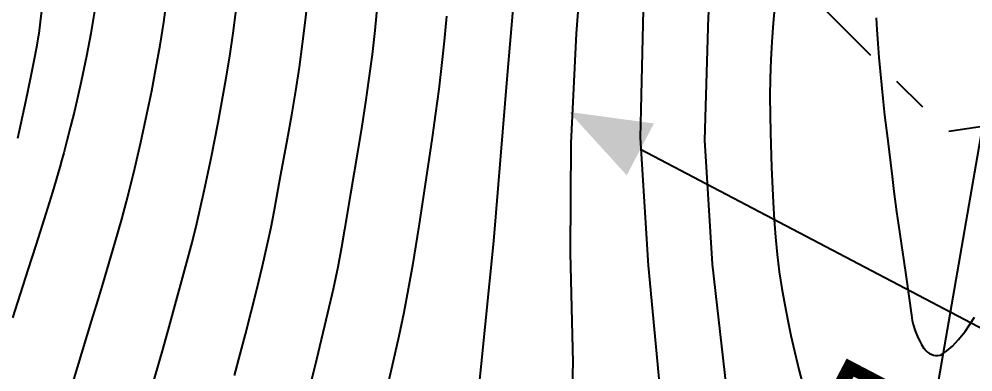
# Model space of a CAD drawing. Header units: millimetres. Extents: x 156921 to 159642, y 477538 to 479586.
# Drawn here: x 157432.93 to 157465.52, y 479221.12 to 479233.17 of the extents above; entities that cross this region are included whole.
import ezdxf
from ezdxf.enums import TextEntityAlignment as Align

# ---------------------------------------------------------------- set-up
doc = ezdxf.new("R2010")
doc.units = ezdxf.units.MM
doc.header["$MEASUREMENT"] = 0
doc.linetypes.add('A-CENTR01', pattern=[2, 1.25, -0.25, 0.25, -0.25])
doc.linetypes.add('CONT', pattern=[2, 1, 1])
for name, color, linetype, transparency in [('E0022112', 146, 'Continuous', 0.6), ('F0017111', 94, 'Continuous', 0.6), ('F0017114', 80, 'Continuous', 0.6)]:
    doc.layers.add(name, color=color, linetype=linetype, transparency=transparency)
doc.layers.add('WD_일반', color=7, linetype='Continuous')
doc.layers.add('용지경계', color=222, linetype='Continuous')
doc.styles.add('HM 6_일반문자', font='BAREUNDOTUMPRO1.TTF')
doc.styles.add('TB_TEXT', font='BAREUNDOTUMPRO1.TTF')

# ---------------------------------------------------------------- blocks, each defined once
blk = doc.blocks.new('WD-NOSE-MARK2')
at = {"color": 0}
blk.add_lwpolyline([(0, 0), (-24.5, 0)], dxfattribs=at)
at = {"color": 0, "linetype": 'Continuous', "lineweight": -3}
for points in [[(-24.5, 0), (-24.5, 1), (-27.25, 0)], [(-24.5, 0), (-24.5, -1), (-27.25, 0)]]:
    blk.add_solid(points, dxfattribs=at)
at = {"color": 0, "lineweight": -3, "style": 'HM 6_일반문자'}
blk.add_attdef('ALIGNMENT1', text='', height=4, dxfattribs=at).set_placement((-2, -8.251), align=Align.BOTTOM_RIGHT)
blk.add_attdef('ALIGNMENT2', text='', height=4, dxfattribs=at).set_placement((2, -8.251), align=Align.BOTTOM_LEFT)

msp = doc.modelspace()

# ---------------------------------------------------------------- linework, layer by layer
at = {"layer": 'E0022112', "transparency": 33554521, "flags": 128}
msp.add_lwpolyline([(157465.922, 479229.918), (157462.78, 479211.787)], dxfattribs=at)
msp.add_lwpolyline([(157465.922, 479229.918), (157462.78, 479211.787)], dxfattribs=at)
at = {"layer": 'F0017111', "transparency": 33554521, "flags": 128}
for points in [[(157447.895, 479260.16), (157449.551, 479253.448), (157449.851, 479251.738), (157450.069, 479249.997), (157450.208, 479248.249), (157450.293, 479246.49), (157450.321, 479244.965), (157450.303, 479243.323), (157450.281, 479241.572), (157450.253, 479239.75), (157450.201, 479238.687), (157450.085, 479236.933), (157449.973, 479235.68), (157449.844, 479234.066), (157449.756, 479232.978), (157449.613, 479231.256), (157449.146, 479225.592), (157448.574, 479219.938)], [(157447.895, 479260.16), (157449.551, 479253.448), (157449.851, 479251.738), (157450.069, 479249.997), (157450.208, 479248.249), (157450.293, 479246.49), (157450.321, 479244.965), (157450.303, 479243.323), (157450.281, 479241.572), (157450.253, 479239.75), (157450.201, 479238.687), (157450.085, 479236.933), (157449.973, 479235.68), (157449.844, 479234.066), (157449.756, 479232.978), (157449.613, 479231.256), (157449.146, 479225.592), (157448.574, 479219.938)], [(157456.057, 479258.611), (157456.622, 479256.62), (157457.016, 479254.588), (157457.309, 479252.592), (157457.453, 479250.946), (157457.501, 479249.737), (157457.489, 479248.411), (157457.493, 479246.29), (157457.455, 479245.115), (157457.391, 479243.991), (157457.306, 479242.578), (157457.168, 479240.712), (157457.101, 479239.516), (157456.978, 479238.06), (157456.845, 479236.775), (157456.605, 479234.638), (157456.479, 479233.264), (157456.349, 479229.034), (157456.615, 479224.809), (157457.093, 479220.602)], [(157456.057, 479258.611), (157456.622, 479256.62), (157457.016, 479254.588), (157457.309, 479252.592), (157457.453, 479250.946), (157457.501, 479249.737), (157457.489, 479248.411), (157457.493, 479246.29), (157457.455, 479245.115), (157457.391, 479243.991), (157457.306, 479242.578), (157457.168, 479240.712), (157457.101, 479239.516), (157456.978, 479238.06), (157456.845, 479236.775), (157456.605, 479234.638), (157456.479, 479233.264), (157456.349, 479229.034), (157456.615, 479224.809), (157457.093, 479220.602)], [(157454.845, 479220.41), (157454.44, 479224.761), (157454.16, 479229.122), (157454.264, 479233.489), (157454.395, 479234.985), (157454.591, 479236.828), (157454.719, 479238.269), (157454.818, 479239.594), (157454.871, 479240.719), (157454.969, 479242.558), (157455.031, 479244.029), (157455.077, 479245.065), (157455.093, 479246.356), (157455.062, 479248.357), (157454.999, 479250.335), (157454.823, 479252.308), (157454.528, 479254.208), (157454.19, 479256.038), (157453.756, 479257.847)], [(157454.845, 479220.41), (157454.44, 479224.761), (157454.16, 479229.122), (157454.264, 479233.489), (157454.395, 479234.985), (157454.591, 479236.828), (157454.719, 479238.269), (157454.818, 479239.594), (157454.871, 479240.719), (157454.969, 479242.558), (157455.031, 479244.029), (157455.077, 479245.065), (157455.093, 479246.356), (157455.062, 479248.357), (157454.999, 479250.335), (157454.823, 479252.308), (157454.528, 479254.208), (157454.19, 479256.038), (157453.756, 479257.847)], [(157451.131, 479257.226), (157451.535, 479256.01), (157451.796, 479254.971), (157452.039, 479253.828), (157452.337, 479252.023), (157452.534, 479250.166), (157452.635, 479248.303), (157452.693, 479246.423), (157452.712, 479245.222), (157452.671, 479244.068), (157452.632, 479242.538), (157452.574, 479240.726), (157452.536, 479239.672), (157452.46, 479238.478), (157452.338, 479236.881), (157452.184, 479235.333), (157452.048, 479233.715), (157451.97, 479232.679), (157451.783, 479228.938), (157451.758, 479225.193), (157451.855, 479221.449), (157451.735, 479217.541)], [(157440.293, 479220.998), (157440.487, 479221.734), (157440.663, 479222.418), (157441.051, 479223.937), (157441.252, 479224.746), (157441.412, 479225.451), (157441.54, 479226.066), (157441.644, 479226.603), (157441.845, 479227.689), (157442.101, 479229.087), (157442.246, 479229.9), (157442.383, 479230.719), (157442.509, 479231.533), (157442.62, 479232.333), (157442.719, 479233.142), (157442.806, 479233.983)], [(157434.426, 479219.615), (157434.926, 479221.273), (157435.41, 479222.859), (157435.63, 479223.584), (157435.802, 479224.16), (157436.21, 479225.552), (157436.438, 479226.345), (157436.6, 479226.945), (157436.85, 479227.94), (157437.092, 479228.975), (157437.335, 479230.091), (157437.463, 479230.724), (157437.609, 479231.483), (157437.753, 479232.289), (157437.877, 479233.066), (157437.982, 479233.848)], [(157433.713, 479233.545), (157433.657, 479233.08), (157433.602, 479232.682), (157433.574, 479232.5), (157433.526, 479232.221), (157433.437, 479231.748), (157433.314, 479231.128), (157433.162, 479230.405), (157432.874, 479229.093)], [(157437.409, 479220.385), (157437.851, 479221.928), (157438.059, 479222.659), (157438.232, 479223.289), (157438.63, 479224.744), (157438.845, 479225.545), (157439.006, 479226.198), (157439.258, 479227.313), (157439.492, 479228.426), (157439.731, 479229.641), (157439.996, 479231.101), (157440.131, 479231.911), (157440.248, 479232.699), (157440.351, 479233.495)], [(157445.172, 479233.639), (157445.087, 479232.789), (157444.992, 479231.966), (157444.887, 479231.155), (157444.77, 479230.337), (157444.644, 479229.514), (157444.511, 479228.691), (157444.261, 479227.206), (157444.055, 479225.989), (157443.949, 479225.39), (157443.818, 479224.704), (157443.66, 479223.946), (157443.472, 479223.129), (157443.093, 479221.547), (157442.735, 479220.067)], [(157445.172, 479233.639), (157445.087, 479232.789), (157444.992, 479231.966), (157444.887, 479231.155), (157444.77, 479230.337), (157444.644, 479229.514), (157444.511, 479228.691), (157444.261, 479227.206), (157444.055, 479225.989), (157443.949, 479225.39), (157443.818, 479224.704), (157443.66, 479223.946), (157443.472, 479223.129), (157443.093, 479221.547), (157442.735, 479220.067)], [(157462.213, 479233.218), (157462.237, 479232.808), (157462.27, 479232.337), (157462.309, 479231.866), (157462.444, 479230.46), (157462.507, 479229.892), (157462.601, 479229.111), (157462.761, 479227.799), (157462.825, 479227.284), (157462.917, 479226.588), (157463.011, 479225.908), (157463.083, 479225.437), (157463.153, 479224.984), (157463.241, 479224.359), (157463.422, 479223.066), (157463.448, 479222.884), (157463.458, 479222.832), (157463.48, 479222.748), (157463.55, 479222.524), (157463.648, 479222.282), (157463.705, 479222.169), (157463.768, 479222.061), (157463.85, 479221.929), (157463.875, 479221.897), (157463.917, 479221.853), (157463.972, 479221.804), (157464.036, 479221.756), (157464.175, 479221.692), (157464.245, 479221.682), (157464.315, 479221.686), (157464.404, 479221.701), (157464.433, 479221.713), (157464.484, 479221.741), (157464.553, 479221.786), (157464.635, 479221.846), (157464.822, 479222.009), (157464.922, 479222.112), (157465.027, 479222.228), (157465.134, 479222.352), (157465.256, 479222.509), (157465.411, 479222.733), (157465.572, 479222.994)], [(157462.213, 479233.218), (157462.237, 479232.808), (157462.27, 479232.337), (157462.309, 479231.866), (157462.444, 479230.46), (157462.507, 479229.892), (157462.601, 479229.111), (157462.761, 479227.799), (157462.825, 479227.284), (157462.917, 479226.588), (157463.011, 479225.908), (157463.083, 479225.437), (157463.153, 479224.984), (157463.241, 479224.359), (157463.422, 479223.066), (157463.448, 479222.884), (157463.458, 479222.832), (157463.48, 479222.748), (157463.55, 479222.524), (157463.648, 479222.282), (157463.705, 479222.169), (157463.768, 479222.061), (157463.85, 479221.929), (157463.875, 479221.897), (157463.917, 479221.853), (157463.972, 479221.804), (157464.036, 479221.756), (157464.175, 479221.692), (157464.245, 479221.682), (157464.315, 479221.686), (157464.404, 479221.701), (157464.433, 479221.713), (157464.484, 479221.741), (157464.553, 479221.786), (157464.635, 479221.846), (157464.822, 479222.009), (157464.922, 479222.112), (157465.027, 479222.228), (157465.134, 479222.352), (157465.256, 479222.509), (157465.411, 479222.733), (157465.572, 479222.994)]]:
    msp.add_lwpolyline(points, dxfattribs=at)
at = {"layer": 'F0017114', "transparency": 33554521, "flags": 128}
for points in [[(157458.751, 479233.667), (157458.694, 479233.038), (157458.648, 479232.408), (157458.614, 479231.78), (157458.593, 479231.153), (157458.586, 479230.526), (157458.592, 479229.907), (157458.605, 479229.3), (157458.645, 479228.101), (157458.7, 479226.911), (157458.736, 479226.318), (157458.78, 479225.722), (157458.837, 479225.129), (157458.908, 479224.543), (157458.993, 479223.971), (157459.091, 479223.416), (157459.197, 479222.882), (157459.304, 479222.371), (157459.426, 479221.83), (157459.577, 479221.205), (157459.743, 479220.557)], [(157435.514, 479233.446), (157435.387, 479232.686), (157435.24, 479231.907), (157435.056, 479231.044), (157434.82, 479230.035), (157434.691, 479229.509), (157434.564, 479229.015), (157434.456, 479228.604), (157434.38, 479228.328), (157434.32, 479228.12), (157434.069, 479227.263), (157433.793, 479226.358), (157433.508, 479225.455), (157433.234, 479224.607), (157432.702, 479222.973)], [(157447.541, 479233.278), (157447.458, 479232.424), (157447.368, 479231.593), (157447.27, 479230.776), (157447.162, 479229.96), (157447.045, 479229.133), (157446.795, 479227.455), (157446.589, 479226.1), (157446.372, 479224.761), (157446.23, 479223.945), (157446.076, 479223.153), (157445.904, 479222.347), (157445.71, 479221.49), (157445.338, 479219.863)]]:
    msp.add_lwpolyline(points, dxfattribs=at)
at = {"layer": '용지경계', "linetype": 'A-CENTR01', "ltscale": 5, "flags": 128}
msp.add_lwpolyline([(157258.32, 479284.676), (157271.02, 479291.162), (157271.02, 479291.162), (157292.906, 479293.94), (157324.075, 479289.288), (157324.075, 479289.288), (157340.092, 479284.119), (157353.957, 479275.643), (157367.783, 479261.794), (157381.631, 479244.836), (157397.661, 479234.392), (157397.661, 479234.392), (157406.152, 479232.84), (157417.306, 479236.735), (157426.155, 479240.143), (157445.708, 479248.622), (157445.708, 479248.622), (157452.48, 479243.412), (157458.614, 479235.357), (157464.637, 479229.335), (157471.969, 479230.416), (157484.898, 479228.663), (157486.443, 479226.996), (157487.152, 479226.23), (157487.845, 479225.482), (157488.488, 479224.778), (157489.138, 479224.037), (157489.824, 479223.254), (157490.349, 479222.652), (157490.856, 479221.981), (157491.292, 479221.405), (157491.593, 479220.907), (157491.915, 479220.301), (157492.41, 479219.142), (157493.199, 479217.664), (157494.064, 479216.243), (157494.964, 479215.039), (157495.746, 479214.047), (157496.508, 479213.139), (157497.203, 479212.324), (157497.871, 479211.539), (157497.99, 479211.398), (157498.519, 479210.769), (157499.183, 479209.974), (157499.849, 479209.175), (157500.517, 479208.371), (157501.227, 479207.517), (157502.007, 479206.612), (157502.809, 479205.73), (157503.3, 479205.211), (157503.338, 479204.997), (157504.143, 479202.033), (157505.796, 479199.862), (157506.729, 479198.836), (157507.506, 479198.009), (157508.31, 479197.182), (157509.175, 479196.334), (157510.131, 479195.46), (157511.069, 479194.685), (157511.883, 479194.034), (157512.667, 479193.408), (157513.5, 479192.749), (157514.439, 479192.035), (157515.452, 479191.324), (157516.407, 479190.704), (157517.261, 479190.162), (157518.079, 479189.644), (157518.885, 479189.132), (157519.677, 479188.624), (157520.46, 479188.117), (157521.217, 479187.619), (157521.936, 479187.133), (157522.631, 479186.645), (157523.13, 479186.281), (157523.521, 479185.942), (157524.067, 479185.42), (157524.727, 479184.762), (157525.423, 479184.069), (157526.112, 479183.376), (157526.812, 479182.67), (157527.524, 479181.952), (157528.27, 479181.204), (157529.016, 479180.476), (157529.842, 479179.67), (157530.952, 479178.682), (157532.446, 479177.593), (157533.936, 479176.823), (157535.117, 479176.283), (157536.338, 479175.787), (157537.494, 479175.386), (157538.443, 479175.071), (157538.991, 479174.881), (157539.423, 479174.601), (157540.047, 479174.169), (157541.16, 479173.346), (157542.946, 479172.399), (157544.499, 479171.853), (157545.664, 479171.489), (157546.766, 479171.176), (157547.792, 479170.899), (157548.627, 479170.672, 0.000967), (157548.653, 479170.665), (157549.19, 479170.52), (157550.235, 479170.244), (157551.256, 479169.974), (157552.297, 479169.699), (157553.533, 479169.379), (157554.941, 479169.098), (157556.227, 479168.9), (157557.354, 479168.741), (157558.45, 479168.58), (157559.752, 479168.395), (157561.583, 479168.236), (157563.53, 479168.346), (157564.692, 479168.476), (157564.88, 479168.479), (157565.384, 479168.386), (157566.835, 479168.169), (157568.355, 479168.048), (157569.765, 479167.99), (157571.251, 479167.972), (157572.886, 479168.041), (157574.77, 479168.231), (157576.356, 479168.572), (157577.4, 479168.907), (157579.047, 479169.502), (157580.069, 479169.848), (157580.556, 479169.939), (157581.067, 479169.974), (157581.672, 479169.955), (157584.289, 479169.703), (157585.061, 479170.016), (157585.283, 479170.042), (157585.714, 479169.752), (157586.543, 479169.193), (157587.373, 479168.634), (157588.202, 479168.076), (157589.031, 479167.517), (157589.365, 479167.292), (157589.277, 479166.175), (157590.977, 479163.16), (157591.799, 479161.884), (157592.577, 479160.83), (157593.035, 479160.22), (157593.086, 479160.149), (157593.413, 479159.666), (157593.794, 479158.938), (157594.386, 479157.87), (157594.535, 479157.603), (157594.539, 479157.589), (157594.668, 479156.681), (157594.858, 479154.951), (157595.288, 479152.792), (157595.94, 479150.923), (157596.488, 479149.644), (157596.786, 479148.925), (157596.865, 479148.656), (157596.908, 479148.231), (157596.863, 479147.04), (157596.675, 479145.17), (157596.41, 479142.657), (157596.447, 479139.559), (157597.121, 479137.176), (157597.655, 479135.684), (157597.963, 479134.899), (157597.925, 479134.543), (157597.59, 479131.636), (157598.025, 479127.609), (157599.821, 479124.92), (157600.884, 479123.691), (157601.782, 479122.74), (157602.647, 479121.89), (157603.45, 479121.129), (157604.357, 479120.283), (157605.425, 479119.397), (157606.405, 479118.665), (157607.301, 479118.012), (157608.177, 479117.399), (157609.049, 479116.79), (157609.948, 479116.186), (157610.819, 479115.607), (157611.734, 479115.009), (157612.637, 479114.443), (157613.521, 479113.888), (157613.858, 479113.683), (157613.826, 479113.547), (157613.772, 479108.232), (157617.348, 479104.205), (157619.92, 479103.175), (157620.994, 479102.778), (157621.975, 479102.422), (157622.927, 479102.075), (157623.865, 479101.73), (157624.786, 479101.384), (157625.166, 479101.239), (157626.759, 479100.72), (157628.902, 479100.469), (157630.366, 479100.426), (157631.493, 479100.376), (157632.667, 479100.318), (157633.899, 479100.256), (157635.264, 479100.204), (157636.613, 479100.199), (157637.932, 479100.194), (157639.347, 479100.227), (157640.688, 479100.286), (157641.967, 479100.342), (157643.266, 479100.404), (157644.553, 479100.473), (157645.685, 479100.532), (157646.607, 479100.545), (157647.291, 479100.52), (157648.135, 479100.407), (157649.394, 479100.259), (157650.575, 479100.144), (157651.515, 479100.043), (157652.4, 479099.905), (157653.406, 479099.73), (157654.456, 479099.54), (157655.516, 479099.343), (157656.563, 479099.145), (157657.569, 479098.947), (157658.446, 479098.763), (157659.114, 479098.592), (157659.824, 479098.358), (157660.685, 479098.056), (157661.597, 479097.717), (157662.546, 479097.362), (157663.474, 479097.008), (157664.4, 479096.648), (157665.292, 479096.294), (157666.118, 479095.952), (157666.965, 479095.576), (157667.877, 479095.166), (157668.772, 479094.76), (157669.618, 479094.368), (157670.478, 479093.95), (157671.481, 479093.46), (157672.523, 479092.987), (157673.514, 479092.543), (157674.577, 479092.083), (157675.695, 479091.631), (157676.893, 479091.181), (157678.236, 479090.742), (157679.538, 479090.402), (157680.636, 479090.138), (157681.648, 479089.89), (157682.527, 479089.671), (157683.024, 479089.525), (157683.184, 479089.457), (157683.63, 479089.195), (157684.365, 479088.754), (157684.916, 479088.397), (157685.434, 479088.009), (157686.145, 479087.432), (157687.026, 479086.73), (157687.961, 479086.016), (157688.921, 479085.319), (157689.923, 479084.629), (157690.936, 479083.978), (157691.979, 479083.34), (157693.105, 479082.708), (157694.422, 479082.038), (157696.105, 479081.365), (157697.922, 479080.906), (157699.316, 479080.695), (157700.126, 479080.564), (157700.717, 479080.426), (157701.349, 479080.235), (157701.964, 479080.017), (157702.56, 479079.762), (157703.369, 479079.373), (157704.344, 479078.916), (157705.316, 479078.467), (157706.333, 479078.009), (157707.394, 479077.552), (157708.468, 479077.116), (157709.527, 479076.707), (157710.873, 479076.205), (157713.167, 479075.612), (157715.75, 479075.654), (157717.343, 479075.878), (157717.51, 479075.789), (157718.489, 479075.294), (157719.372, 479074.848), (157720.265, 479074.389), (157721.221, 479073.903), (157722.193, 479073.424), (157723.151, 479072.96), (157724.127, 479072.495), (157725.17, 479072.014), (157726.281, 479071.535), (157727.39, 479071.094), (157728.446, 479070.698), (157729.438, 479070.336), (157730.406, 479069.982), (157731.391, 479069.623), (157732.344, 479069.279), (157733.215, 479068.957), (157734.014, 479068.644), (157734.719, 479068.344), (157735.344, 479068.044), (157735.979, 479067.703), (157736.646, 479067.312), (157737.332, 479066.881), (157738.052, 479066.402), (157738.907, 479065.814), (157739.923, 479065.148), (157740.913, 479064.548), (157741.522, 479064.214), (157742.61, 479063.675), (157743.593, 479063.209), (157744.52, 479062.775), (157745.483, 479062.322), (157746.612, 479061.813), (157747.715, 479061.378), (157748.535, 479061.055), (157749.182, 479060.771), (157749.795, 479060.464), (157750.484, 479060.082), (157751.297, 479059.609), (157752.178, 479059.095), (157753.136, 479058.541), (157754.236, 479057.939), (157755.411, 479057.364), (157756.617, 479056.831), (157757.808, 479056.372), (157758.872, 479055.994), (157759.841, 479055.654), (157760.759, 479055.33), (157761.693, 479054.988), (157762.696, 479054.626), (157763.705, 479054.273), (157767.16, 479053.081), (157769.919, 479054.195), (157770.417, 479053.943), (157771.32, 479053.486), (157772.224, 479053.03), (157773.127, 479052.574), (157774.031, 479052.119), (157774.824, 479051.72), (157775.405, 479051.401), (157776.073, 479050.977), (157776.928, 479050.435), (157777.796, 479049.885), (157778.672, 479049.334), (157779.538, 479048.792), (157780.465, 479048.213), (157781.39, 479047.662), (157782.297, 479047.119), (157783.211, 479046.59), (157784.087, 479046.08), (157784.946, 479045.585), (157785.748, 479045.112), (157786.521, 479044.642), (157787.29, 479044.157), (157788.093, 479043.635), (157788.865, 479043.129), (157789.604, 479042.62), (157790.302, 479042.127), (157790.965, 479041.622), (157791.646, 479041.082), (157792.355, 479040.488), (157793.103, 479039.853), (157793.818, 479039.233), (157794.592, 479038.538), (157795.643, 479037.621), (157796.723, 479036.831), (157797.543, 479036.235), (157798.369, 479035.626), (157799.141, 479035.064), (157799.925, 479034.461), (157800.766, 479033.834), (157801.771, 479033.071), (157802.909, 479032.333), (157803.362, 479032.053), (157804.349, 479031.038), (157805.939, 479030.031), (157806.754, 479029.529), (157807.338, 479029.146), (157807.948, 479028.69), (157808.739, 479028.084), (157809.533, 479027.482), (157810.314, 479026.874), (157811.14, 479026.235), (157811.246, 479026.153), (157812.108, 479024.825), (157813.656, 479023.347), (157814.647, 479022.538), (157815.479, 479021.851), (157816.36, 479021.152), (157817.229, 479020.473), (157818.051, 479019.85), (157818.795, 479019.272), (157819.44, 479018.758), (157821.336, 479017.099)], format="xyb", dxfattribs=at)

# ---------------------------------------------------------------- block references
at = {"layer": 'WD_일반', "color": 14, "linetype": 'CONT'}
ref = msp.add_blockref('WD-NOSE-MARK2', (157475.853, 479217.339), dxfattribs=dict(at, rotation=332.3074317179641))
ref.add_attrib('ALIGNMENT1', 'R – B', dxfattribs={"layer": '0', "color": 0, "lineweight": -3, "height": 4, "rotation": 332.3074, "style": 'TB_TEXT'}).set_placement((157470.248, 479210.963), align=Align.BOTTOM_RIGHT)

doc.saveas('drawing.dxf')
